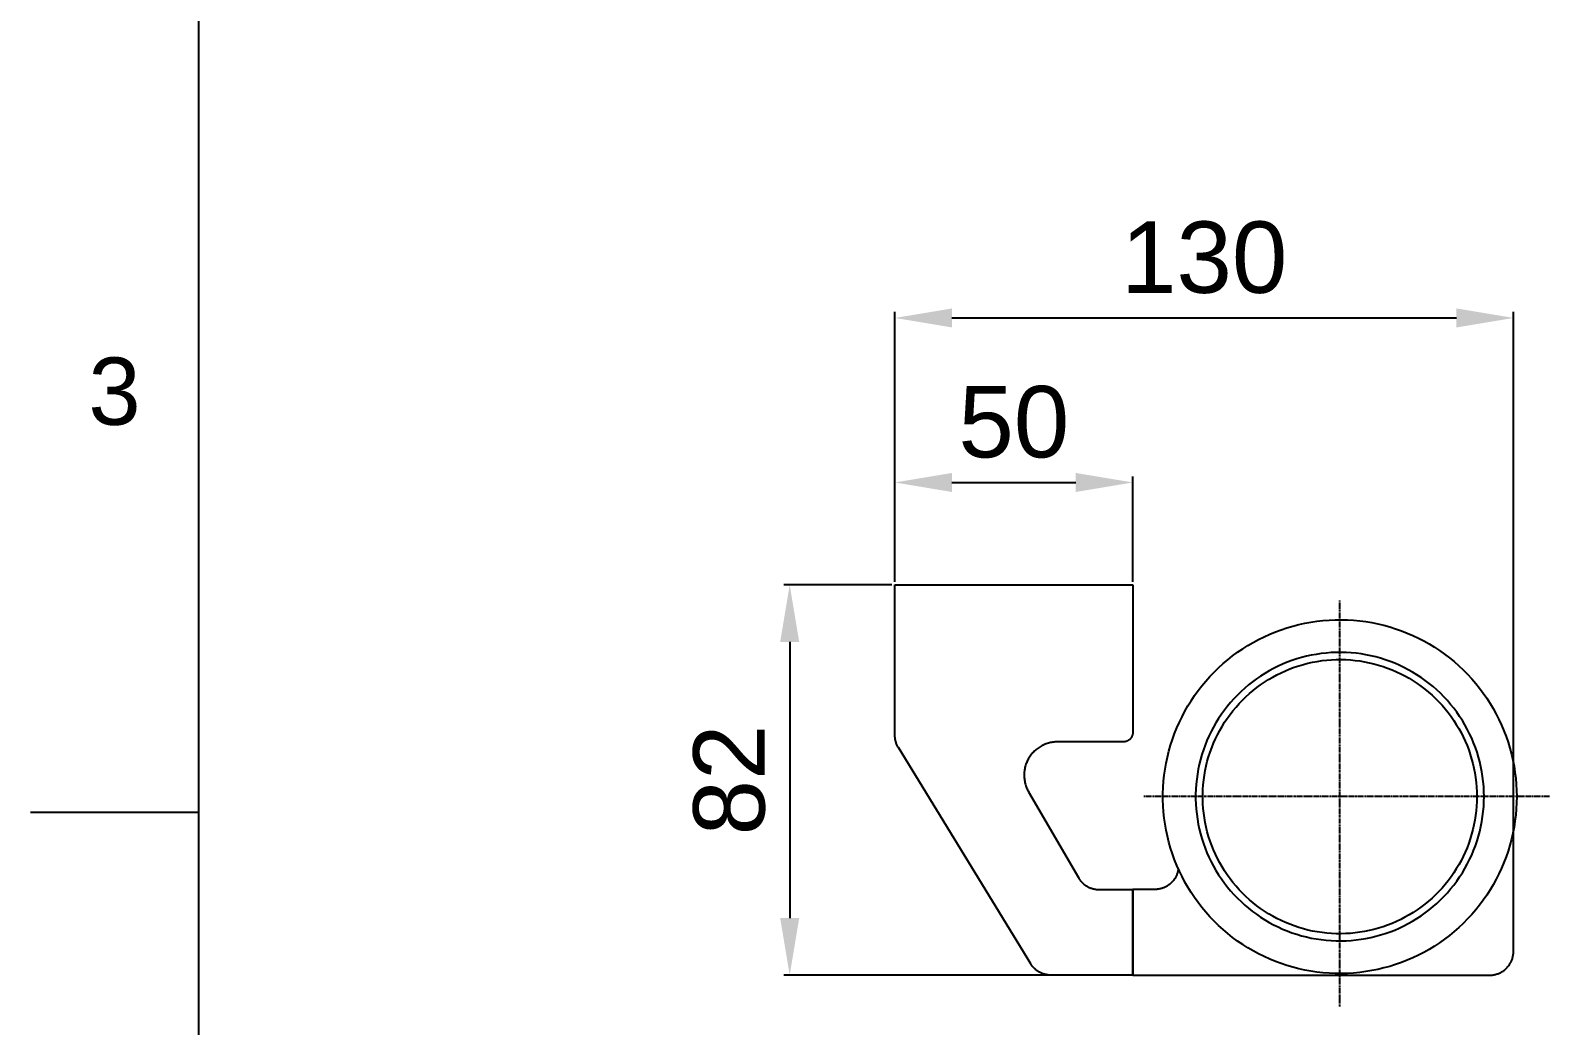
# Model space of a CAD drawing. Header units: millimetres. Extents: x 2164 to 3264, y 1200 to 2685.
# Drawn here: x 2214.1 to 2533.4, y 2074.3 to 2283.3 of the extents above; entities that cross this region are included whole.
import ezdxf

# ---------------------------------------------------------------- set-up
doc = ezdxf.new("R2010")
doc.units = ezdxf.units.MM
doc.linetypes.add('CENTER', pattern=[0.6, 0.375, -0.075, 0.075, -0.075])
for name, color, linetype in [('CEN2', 1, 'Continuous'), ('DIM2', 3, 'Continuous'), ('form22', 7, 'Continuous'), ('main', 7, 'Continuous')]:
    doc.layers.add(name, color=color, linetype=linetype)
doc.styles.add('Arial Regular', font='arial.ttf')
doc.styles.get("Standard").update_dxf_attribs({"font": 'arial.ttf'})
doc.dimstyles.new('ISO-25', dxfattribs={"dimtxt": 2.5, "dimasz": 2.5, "dimexe": 1.25, "dimexo": 0.625, "dimtad": 1, "dimtxsty": 'Standard', "dimcen": 2.5, "dimadec": 0, "dimazin": 0, "dimtfac": 1, "dimtmove": 0, "dimatfit": 3, "dimfxl": 1, "dimarcsym": 0})

# ---------------------------------------------------------------- blocks, each defined once
blk = doc.blocks.new('*D45')
at = {"layer": 'Defpoints', "color": 0, "transparency": 16777216}
for p in [(2445.79, 2188.37), (2395.79, 2166.87), (2445.79, 2166.87)]:
    blk.add_point(p, dxfattribs=at)
at = {"layer": 'DIM2', "color": 0, "lineweight": -2, "transparency": 16777216}
for p, q in [((2395.79, 2167.5), (2395.79, 2189.62)), ((2407.79, 2188.37), (2433.79, 2188.37)), ((2445.79, 2167.5), (2445.79, 2189.62))]:
    blk.add_line(p, q, dxfattribs=at)
at = {"layer": 'DIM2', "color": 0, "transparency": 16777216}
for points in [[(2407.79, 2190.37), (2407.79, 2186.37), (2395.79, 2188.37)], [(2433.79, 2190.37), (2433.79, 2186.37), (2445.79, 2188.37)]]:
    blk.add_solid(points, dxfattribs=at)
at = {"layer": 'DIM2', "color": 0, "transparency": 16777216, "insert": (2420.79, 2201.03), "char_height": 15, "attachment_point": 5}
blk.add_mtext('50', dxfattribs=at)
blk = doc.blocks.new('*D46')
at = {"layer": 'Defpoints', "color": 0, "transparency": 16777216}
for p in [(2525.79, 2222.93), (2395.79, 2166.87), (2525.79, 2089.87)]:
    blk.add_point(p, dxfattribs=at)
at = {"layer": 'DIM2', "color": 0, "lineweight": -2, "transparency": 16777216}
for p, q in [((2395.79, 2167.5), (2395.79, 2224.18)), ((2407.79, 2222.93), (2513.79, 2222.93)), ((2525.79, 2090.5), (2525.79, 2224.18))]:
    blk.add_line(p, q, dxfattribs=at)
at = {"layer": 'DIM2', "color": 0, "transparency": 16777216}
for points in [[(2407.79, 2224.93), (2407.79, 2220.93), (2395.79, 2222.93)], [(2513.79, 2224.93), (2513.79, 2220.93), (2525.79, 2222.93)]]:
    blk.add_solid(points, dxfattribs=at)
at = {"layer": 'DIM2', "color": 0, "transparency": 16777216, "insert": (2460.79, 2235.59), "char_height": 15, "attachment_point": 5}
blk.add_mtext('130', dxfattribs=at)
blk = doc.blocks.new('*D47')
at = {"layer": 'Defpoints', "color": 0, "transparency": 16777216}
for p in [(2395.79, 2166.87), (2373.69, 2084.87), (2445.79, 2084.87)]:
    blk.add_point(p, dxfattribs=at)
at = {"layer": 'DIM2', "color": 0, "lineweight": -2, "transparency": 16777216}
for p, q in [((2395.17, 2166.87), (2372.44, 2166.87)), ((2373.69, 2154.87), (2373.69, 2096.87)), ((2445.17, 2084.87), (2372.44, 2084.87))]:
    blk.add_line(p, q, dxfattribs=at)
at = {"layer": 'DIM2', "color": 0, "transparency": 16777216}
for points in [[(2371.69, 2154.87), (2375.69, 2154.87), (2373.69, 2166.87)], [(2371.69, 2096.87), (2375.69, 2096.87), (2373.69, 2084.87)]]:
    blk.add_solid(points, dxfattribs=at)
at = {"layer": 'DIM2', "color": 0, "transparency": 16777216, "insert": (2361.03, 2125.87), "char_height": 15, "attachment_point": 5, "rotation": 90}
blk.add_mtext('82', dxfattribs=at)

msp = doc.modelspace()

# ---------------------------------------------------------------- linework, layer by layer
at = {"layer": 'CEN2', "linetype": 'CENTER'}
for p, q in [((2489.29, 2078.29), (2489.29, 2163.56)), ((2533.38, 2122.37), (2448.1, 2122.37))]:
    msp.add_line(p, q, dxfattribs=at)
at = {"layer": 'form22'}
for p, q in [((2249.48, 2649.37), (2249.48, 1235.22)), ((2249.48, 2119.06), (2214.13, 2119.06))]:
    msp.add_line(p, q, dxfattribs=at)
at = {"layer": 'main'}
for p, q in [((2395.79, 2135.28), (2395.79, 2166.87)), ((2395.79, 2166.87), (2445.79, 2166.87)), ((2445.79, 2166.87), (2445.79, 2135.87)), ((2478.17, 2157.84), (2479.41, 2158.21)), ((2479.41, 2158.21), (2480.66, 2158.53)), ((2480.66, 2158.53), (2481.92, 2158.8)), ((2481.92, 2158.8), (2483.19, 2159.04)), ((2483.19, 2159.04), (2484.47, 2159.23)), ((2484.47, 2159.23), (2485.75, 2159.37)), ((2485.75, 2159.37), (2487.03, 2159.47)), ((2487.03, 2159.47), (2488.32, 2159.53)), ((2488.32, 2159.53), (2489.61, 2159.54)), ((2489.61, 2159.54), (2490.9, 2159.51)), ((2490.9, 2159.51), (2492.19, 2159.43)), ((2492.19, 2159.43), (2493.48, 2159.31)), ((2493.48, 2159.31), (2494.75, 2159.14)), ((2494.75, 2159.14), (2496.03, 2158.93)), ((2496.03, 2158.93), (2497.29, 2158.67)), ((2497.29, 2158.67), (2498.55, 2158.37)), ((2498.55, 2158.37), (2499.79, 2158.03)), ((2471.08, 2154.78), (2472.22, 2155.39)), ((2472.22, 2155.39), (2473.37, 2155.96)), ((2473.37, 2155.96), (2474.55, 2156.49)), ((2474.55, 2156.49), (2475.74, 2156.98)), ((2475.74, 2156.98), (2476.95, 2157.43)), ((2476.95, 2157.43), (2478.17, 2157.84)), ((2499.79, 2158.03), (2501.02, 2157.64)), ((2501.02, 2157.64), (2502.24, 2157.21)), ((2502.24, 2157.21), (2503.44, 2156.74)), ((2503.44, 2156.74), (2504.62, 2156.23)), ((2504.62, 2156.23), (2505.79, 2155.68)), ((2505.79, 2155.68), (2506.94, 2155.09)), ((2506.94, 2155.09), (2508.06, 2154.45)), ((2465.76, 2151.14), (2466.77, 2151.94)), ((2466.77, 2151.94), (2467.81, 2152.71)), ((2467.81, 2152.71), (2468.88, 2153.43)), ((2468.88, 2153.43), (2469.97, 2154.12)), ((2469.97, 2154.12), (2471.08, 2154.78)), ((2482.26, 2151.85), (2481.24, 2151.58)), ((2483.28, 2152.07), (2482.26, 2151.85)), ((2484.32, 2152.26), (2483.28, 2152.07)), ((2485.36, 2152.42), (2484.32, 2152.26)), ((2486.4, 2152.54), (2485.36, 2152.42)), ((2487.45, 2152.62), (2486.4, 2152.54)), ((2488.5, 2152.66), (2487.45, 2152.62)), ((2489.55, 2152.67), (2488.5, 2152.66)), ((2490.61, 2152.65), (2489.55, 2152.67)), ((2491.66, 2152.58), (2490.61, 2152.65)), ((2492.7, 2152.48), (2491.66, 2152.58)), ((2493.75, 2152.35), (2492.7, 2152.48)), ((2494.78, 2152.17), (2493.75, 2152.35)), ((2495.81, 2151.96), (2494.78, 2152.17)), ((2496.84, 2151.72), (2495.81, 2151.96)), ((2497.85, 2151.44), (2496.84, 2151.72)), ((2508.06, 2154.45), (2509.16, 2153.78)), ((2509.16, 2153.78), (2510.24, 2153.08)), ((2510.24, 2153.08), (2511.29, 2152.33)), ((2511.29, 2152.33), (2512.32, 2151.55)), ((2462, 2147.61), (2462.89, 2148.54)), ((2462.89, 2148.54), (2463.82, 2149.44)), ((2463.82, 2149.44), (2464.77, 2150.31)), ((2464.77, 2150.31), (2465.76, 2151.14)), ((2474.45, 2148.79), (2473.54, 2148.26)), ((2475.37, 2149.29), (2474.45, 2148.79)), ((2476.31, 2149.76), (2475.37, 2149.29)), ((2477.27, 2150.19), (2476.31, 2149.76)), ((2476.95, 2148.41), (2477.86, 2148.82)), ((2478.24, 2150.59), (2477.27, 2150.19)), ((2477.86, 2148.82), (2478.79, 2149.2)), ((2479.23, 2150.96), (2478.24, 2150.59)), ((2478.79, 2149.2), (2479.73, 2149.55)), ((2480.23, 2151.29), (2479.23, 2150.96)), ((2479.73, 2149.55), (2480.68, 2149.86)), ((2481.24, 2151.58), (2480.23, 2151.29)), ((2480.68, 2149.86), (2481.63, 2150.14)), ((2481.63, 2150.14), (2482.6, 2150.39)), ((2482.6, 2150.39), (2483.58, 2150.61)), ((2483.58, 2150.61), (2484.56, 2150.79)), ((2484.56, 2150.79), (2485.55, 2150.94)), ((2485.55, 2150.94), (2486.55, 2151.05)), ((2486.55, 2151.05), (2487.54, 2151.13)), ((2487.54, 2151.13), (2488.54, 2151.17)), ((2488.54, 2151.17), (2489.54, 2151.18)), ((2489.54, 2151.18), (2490.54, 2151.15)), ((2490.54, 2151.15), (2491.54, 2151.09)), ((2491.54, 2151.09), (2492.53, 2151)), ((2492.53, 2151), (2493.53, 2150.87)), ((2493.53, 2150.87), (2494.51, 2150.7)), ((2494.51, 2150.7), (2495.49, 2150.51)), ((2495.49, 2150.51), (2496.46, 2150.27)), ((2496.46, 2150.27), (2497.43, 2150.01)), ((2497.43, 2150.01), (2498.38, 2149.71)), ((2498.85, 2151.13), (2497.85, 2151.44)), ((2498.38, 2149.71), (2499.33, 2149.38)), ((2499.85, 2150.78), (2498.85, 2151.13)), ((2499.33, 2149.38), (2500.26, 2149.01)), ((2500.83, 2150.39), (2499.85, 2150.78)), ((2500.26, 2149.01), (2501.18, 2148.62)), ((2501.79, 2149.98), (2500.83, 2150.39)), ((2501.18, 2148.62), (2502.08, 2148.19)), ((2502.74, 2149.53), (2501.79, 2149.98)), ((2503.68, 2149.04), (2502.74, 2149.53)), ((2504.59, 2148.53), (2503.68, 2149.04)), ((2505.49, 2147.98), (2504.59, 2148.53)), ((2512.32, 2151.55), (2513.32, 2150.73)), ((2513.32, 2150.73), (2514.29, 2149.88)), ((2514.29, 2149.88), (2515.23, 2149)), ((2515.23, 2149), (2516.14, 2148.08)), ((2459.53, 2144.64), (2460.32, 2145.66)), ((2460.32, 2145.66), (2461.14, 2146.65)), ((2461.14, 2146.65), (2462, 2147.61)), ((2470.11, 2145.83), (2469.3, 2145.15)), ((2470.93, 2146.48), (2470.11, 2145.83)), ((2471.78, 2147.1), (2470.93, 2146.48)), ((2472.65, 2147.7), (2471.78, 2147.1)), ((2471.84, 2145.29), (2472.64, 2145.88)), ((2472.64, 2145.88), (2473.47, 2146.45)), ((2473.54, 2148.26), (2472.65, 2147.7)), ((2473.47, 2146.45), (2474.31, 2146.98)), ((2474.31, 2146.98), (2475.18, 2147.49)), ((2475.18, 2147.49), (2476.06, 2147.96)), ((2476.06, 2147.96), (2476.95, 2148.41)), ((2502.08, 2148.19), (2502.97, 2147.73)), ((2502.97, 2147.73), (2503.84, 2147.24)), ((2503.84, 2147.24), (2504.69, 2146.72)), ((2504.69, 2146.72), (2505.53, 2146.17)), ((2506.37, 2147.4), (2505.49, 2147.98)), ((2505.53, 2146.17), (2506.34, 2145.59)), ((2506.34, 2145.59), (2507.14, 2144.98)), ((2507.23, 2146.79), (2506.37, 2147.4)), ((2508.07, 2146.16), (2507.23, 2146.79)), ((2508.88, 2145.49), (2508.07, 2146.16)), ((2509.67, 2144.8), (2508.88, 2145.49)), ((2516.14, 2148.08), (2517.01, 2147.13)), ((2517.01, 2147.13), (2517.86, 2146.16)), ((2517.86, 2146.16), (2518.66, 2145.15)), ((2457.37, 2141.42), (2458.05, 2142.52)), ((2458.05, 2142.52), (2458.77, 2143.59)), ((2458.77, 2143.59), (2459.53, 2144.64)), ((2466.34, 2142.16), (2465.67, 2141.35)), ((2467.04, 2142.95), (2466.34, 2142.16)), ((2467.77, 2143.71), (2467.04, 2142.95)), ((2468.53, 2144.44), (2467.77, 2143.71)), ((2468.14, 2141.93), (2468.83, 2142.65)), ((2469.3, 2145.15), (2468.53, 2144.44)), ((2468.83, 2142.65), (2469.55, 2143.35)), ((2469.55, 2143.35), (2470.29, 2144.03)), ((2470.29, 2144.03), (2471.05, 2144.67)), ((2471.05, 2144.67), (2471.84, 2145.29)), ((2507.14, 2144.98), (2507.91, 2144.35)), ((2507.91, 2144.35), (2508.67, 2143.69)), ((2508.67, 2143.69), (2509.39, 2143.01)), ((2509.39, 2143.01), (2510.1, 2142.3)), ((2510.44, 2144.08), (2509.67, 2144.8)), ((2510.1, 2142.3), (2510.78, 2141.56)), ((2511.18, 2143.33), (2510.44, 2144.08)), ((2511.89, 2142.56), (2511.18, 2143.33)), ((2512.58, 2141.76), (2511.89, 2142.56)), ((2518.66, 2145.15), (2519.44, 2144.12)), ((2519.44, 2144.12), (2520.17, 2143.06)), ((2520.17, 2143.06), (2520.87, 2141.97)), ((2455.57, 2138), (2456.13, 2139.16)), ((2456.13, 2139.16), (2456.73, 2140.3)), ((2456.73, 2140.3), (2457.37, 2141.42)), ((2464.41, 2139.67), (2463.83, 2138.8)), ((2465.03, 2140.52), (2464.41, 2139.67)), ((2465.67, 2141.35), (2465.03, 2140.52)), ((2465.64, 2138.82), (2466.22, 2139.63)), ((2466.22, 2139.63), (2466.84, 2140.42)), ((2466.84, 2140.42), (2467.48, 2141.19)), ((2467.48, 2141.19), (2468.14, 2141.93)), ((2510.78, 2141.56), (2511.43, 2140.81)), ((2511.43, 2140.81), (2512.06, 2140.03)), ((2512.06, 2140.03), (2512.66, 2139.23)), ((2513.24, 2140.94), (2512.58, 2141.76)), ((2512.66, 2139.23), (2513.23, 2138.4)), ((2513.87, 2140.1), (2513.24, 2140.94)), ((2514.47, 2139.24), (2513.87, 2140.1)), ((2515.04, 2138.35), (2514.47, 2139.24)), ((2520.87, 2141.97), (2521.53, 2140.86)), ((2521.53, 2140.86), (2522.16, 2139.73)), ((2522.16, 2139.73), (2522.74, 2138.58)), ((2445.79, 2135.87), (2445.79, 2135.8)), ((2445.79, 2135.8), (2445.79, 2135.73)), ((2454.56, 2135.62), (2455.04, 2136.82)), ((2455.04, 2136.82), (2455.57, 2138)), ((2462.26, 2136.06), (2461.8, 2135.11)), ((2462.75, 2136.99), (2462.26, 2136.06)), ((2463.27, 2137.9), (2462.75, 2136.99)), ((2463.83, 2138.8), (2463.27, 2137.9)), ((2463.59, 2135.39), (2464.06, 2136.27)), ((2464.06, 2136.27), (2464.55, 2137.14)), ((2464.55, 2137.14), (2465.08, 2137.99)), ((2465.08, 2137.99), (2465.64, 2138.82)), ((2513.23, 2138.4), (2513.77, 2137.56)), ((2513.77, 2137.56), (2514.28, 2136.71)), ((2514.28, 2136.71), (2514.76, 2135.83)), ((2514.76, 2135.83), (2515.21, 2134.94)), ((2515.58, 2137.45), (2515.04, 2138.35)), ((2516.08, 2136.53), (2515.58, 2137.45)), ((2516.56, 2135.59), (2516.08, 2136.53)), ((2522.74, 2138.58), (2523.28, 2137.41)), ((2523.28, 2137.41), (2523.78, 2136.22)), ((2523.78, 2136.22), (2524.24, 2135.02)), ((2395.79, 2135.11), (2395.79, 2135.28)), ((2395.8, 2134.94), (2395.79, 2135.11)), ((2395.82, 2134.77), (2395.8, 2134.94)), ((2395.84, 2134.6), (2395.82, 2134.77)), ((2395.86, 2134.43), (2395.84, 2134.6)), ((2395.9, 2134.26), (2395.86, 2134.43)), ((2395.93, 2134.09), (2395.9, 2134.26)), ((2395.98, 2133.93), (2395.93, 2134.09)), ((2396.03, 2133.76), (2395.98, 2133.93)), ((2396.08, 2133.6), (2396.03, 2133.76)), ((2396.14, 2133.44), (2396.08, 2133.6)), ((2396.21, 2133.28), (2396.14, 2133.44)), ((2396.28, 2133.12), (2396.21, 2133.28)), ((2396.36, 2132.97), (2396.28, 2133.12)), ((2396.44, 2132.82), (2396.36, 2132.97)), ((2396.53, 2132.67), (2396.44, 2132.82)), ((2424.33, 2087.26), (2396.53, 2132.67)), ((2425.89, 2132.58), (2425.7, 2132.43)), ((2426.09, 2132.71), (2425.89, 2132.58)), ((2426.29, 2132.84), (2426.09, 2132.71)), ((2426.5, 2132.96), (2426.29, 2132.84)), ((2426.71, 2133.08), (2426.5, 2132.96)), ((2426.93, 2133.19), (2426.71, 2133.08)), ((2427.14, 2133.29), (2426.93, 2133.19)), ((2427.37, 2133.38), (2427.14, 2133.29)), ((2427.59, 2133.46), (2427.37, 2133.38)), ((2427.82, 2133.54), (2427.59, 2133.46)), ((2428.05, 2133.61), (2427.82, 2133.54)), ((2428.28, 2133.67), (2428.05, 2133.61)), ((2428.52, 2133.73), (2428.28, 2133.67)), ((2428.75, 2133.77), (2428.52, 2133.73)), ((2428.99, 2133.81), (2428.75, 2133.77)), ((2429.23, 2133.84), (2428.99, 2133.81)), ((2429.47, 2133.86), (2429.23, 2133.84)), ((2429.71, 2133.87), (2429.47, 2133.86)), ((2429.95, 2133.87), (2429.71, 2133.87)), ((2443.79, 2133.87), (2429.95, 2133.87)), ((2443.86, 2133.88), (2443.79, 2133.87)), ((2443.93, 2133.88), (2443.86, 2133.88)), ((2444, 2133.88), (2443.93, 2133.88)), ((2444.07, 2133.89), (2444, 2133.88)), ((2444.14, 2133.9), (2444.07, 2133.89)), ((2444.21, 2133.92), (2444.14, 2133.9)), ((2444.27, 2133.93), (2444.21, 2133.92)), ((2444.34, 2133.95), (2444.27, 2133.93)), ((2444.41, 2133.97), (2444.34, 2133.95)), ((2444.48, 2133.99), (2444.41, 2133.97)), ((2444.54, 2134.02), (2444.48, 2133.99)), ((2444.6, 2134.05), (2444.54, 2134.02)), ((2444.67, 2134.08), (2444.6, 2134.05)), ((2444.73, 2134.11), (2444.67, 2134.08)), ((2444.79, 2134.14), (2444.73, 2134.11)), ((2444.85, 2134.18), (2444.79, 2134.14)), ((2444.91, 2134.22), (2444.85, 2134.18)), ((2444.97, 2134.26), (2444.91, 2134.22)), ((2445.02, 2134.3), (2444.97, 2134.26)), ((2445.08, 2134.34), (2445.02, 2134.3)), ((2445.13, 2134.39), (2445.08, 2134.34)), ((2445.18, 2134.44), (2445.13, 2134.39)), ((2445.23, 2134.48), (2445.18, 2134.44)), ((2445.28, 2134.54), (2445.23, 2134.48)), ((2445.32, 2134.59), (2445.28, 2134.54)), ((2445.37, 2134.64), (2445.32, 2134.59)), ((2445.41, 2134.7), (2445.37, 2134.64)), ((2445.45, 2134.76), (2445.41, 2134.7)), ((2445.49, 2134.81), (2445.45, 2134.76)), ((2445.52, 2134.87), (2445.49, 2134.81)), ((2445.56, 2134.93), (2445.52, 2134.87)), ((2445.59, 2135), (2445.56, 2134.93)), ((2445.62, 2135.06), (2445.59, 2135)), ((2445.65, 2135.12), (2445.62, 2135.06)), ((2445.67, 2135.19), (2445.65, 2135.12)), ((2445.69, 2135.26), (2445.67, 2135.19)), ((2445.71, 2135.32), (2445.69, 2135.26)), ((2445.73, 2135.39), (2445.71, 2135.32)), ((2445.75, 2135.46), (2445.73, 2135.39)), ((2445.76, 2135.53), (2445.75, 2135.46)), ((2445.77, 2135.6), (2445.76, 2135.53)), ((2445.78, 2135.66), (2445.77, 2135.6)), ((2445.79, 2135.73), (2445.78, 2135.66)), ((2453.37, 2131.94), (2453.73, 2133.18)), ((2453.73, 2133.18), (2454.13, 2134.41)), ((2454.13, 2134.41), (2454.56, 2135.62)), ((2460.98, 2133.18), (2460.62, 2132.19)), ((2461.37, 2134.15), (2460.98, 2133.18)), ((2461.8, 2135.11), (2461.37, 2134.15)), ((2462.04, 2131.7), (2462.38, 2132.64)), ((2462.38, 2132.64), (2462.75, 2133.57)), ((2462.75, 2133.57), (2463.15, 2134.49)), ((2463.15, 2134.49), (2463.59, 2135.39)), ((2515.21, 2134.94), (2515.63, 2134.03)), ((2515.63, 2134.03), (2516.02, 2133.11)), ((2516.02, 2133.11), (2516.38, 2132.17)), ((2517, 2134.63), (2516.56, 2135.59)), ((2517.41, 2133.67), (2517, 2134.63)), ((2517.78, 2132.68), (2517.41, 2133.67)), ((2518.13, 2131.69), (2517.78, 2132.68)), ((2524.24, 2135.02), (2524.66, 2133.8)), ((2524.66, 2133.8), (2525.04, 2132.56)), ((2525.04, 2132.56), (2525.37, 2131.32)), ((2423.42, 2129.39), (2423.34, 2129.16)), ((2423.51, 2129.61), (2423.42, 2129.39)), ((2423.61, 2129.83), (2423.51, 2129.61)), ((2423.71, 2130.05), (2423.61, 2129.83)), ((2423.82, 2130.26), (2423.71, 2130.05)), ((2423.94, 2130.47), (2423.82, 2130.26)), ((2424.07, 2130.67), (2423.94, 2130.47)), ((2424.21, 2130.87), (2424.07, 2130.67)), ((2424.35, 2131.07), (2424.21, 2130.87)), ((2424.49, 2131.26), (2424.35, 2131.07)), ((2424.65, 2131.44), (2424.49, 2131.26)), ((2424.81, 2131.62), (2424.65, 2131.44)), ((2424.97, 2131.8), (2424.81, 2131.62)), ((2425.15, 2131.97), (2424.97, 2131.8)), ((2425.32, 2132.13), (2425.15, 2131.97)), ((2425.51, 2132.28), (2425.32, 2132.13)), ((2425.7, 2132.43), (2425.51, 2132.28)), ((2452.57, 2128.16), (2452.8, 2129.43)), ((2452.8, 2129.43), (2453.06, 2130.69)), ((2453.06, 2130.69), (2453.37, 2131.94)), ((2460.01, 2130.17), (2459.76, 2129.15)), ((2460.3, 2131.19), (2460.01, 2130.17)), ((2460.62, 2132.19), (2460.3, 2131.19)), ((2461.21, 2128.82), (2461.45, 2129.79)), ((2461.45, 2129.79), (2461.73, 2130.75)), ((2461.73, 2130.75), (2462.04, 2131.7)), ((2516.38, 2132.17), (2516.7, 2131.23)), ((2516.7, 2131.23), (2516.99, 2130.27)), ((2516.99, 2130.27), (2517.25, 2129.31)), ((2518.43, 2130.68), (2518.13, 2131.69)), ((2518.7, 2129.66), (2518.43, 2130.68)), ((2518.94, 2128.64), (2518.7, 2129.66)), ((2525.37, 2131.32), (2525.66, 2130.06)), ((2525.66, 2130.06), (2525.9, 2128.79)), ((2422.96, 2127.28), (2422.95, 2127.04)), ((2422.95, 2127.04), (2422.95, 2126.8)), ((2422.95, 2126.8), (2422.96, 2126.56)), ((2422.98, 2127.52), (2422.96, 2127.28)), ((2422.96, 2126.56), (2422.97, 2126.32)), ((2422.97, 2126.32), (2423, 2126.08)), ((2423.01, 2127.76), (2422.98, 2127.52)), ((2423.04, 2128), (2423.01, 2127.76)), ((2423.08, 2128.24), (2423.04, 2128)), ((2423.13, 2128.47), (2423.08, 2128.24)), ((2423.19, 2128.7), (2423.13, 2128.47)), ((2423.26, 2128.94), (2423.19, 2128.7)), ((2423.34, 2129.16), (2423.26, 2128.94)), ((2452.26, 2125.6), (2452.4, 2126.88)), ((2452.4, 2126.88), (2452.57, 2128.16)), ((2459.36, 2127.09), (2459.21, 2126.05)), ((2459.54, 2128.12), (2459.36, 2127.09)), ((2459.76, 2129.15), (2459.54, 2128.12)), ((2460.7, 2125.87), (2460.83, 2126.86)), ((2460.83, 2126.86), (2461.01, 2127.84)), ((2461.01, 2127.84), (2461.21, 2128.82)), ((2517.25, 2129.31), (2517.48, 2128.33)), ((2517.48, 2128.33), (2517.67, 2127.35)), ((2517.67, 2127.35), (2517.82, 2126.36)), ((2517.82, 2126.36), (2517.94, 2125.37)), ((2519.14, 2127.61), (2518.94, 2128.64)), ((2519.3, 2126.57), (2519.14, 2127.61)), ((2519.43, 2125.52), (2519.3, 2126.57)), ((2525.9, 2128.79), (2526.1, 2127.52)), ((2526.1, 2127.52), (2526.26, 2126.24)), ((2526.26, 2126.24), (2526.37, 2124.95)), ((2423, 2126.08), (2423.03, 2125.84)), ((2423.03, 2125.84), (2423.07, 2125.6)), ((2423.07, 2125.6), (2423.11, 2125.37)), ((2423.11, 2125.37), (2423.17, 2125.13)), ((2423.17, 2125.13), (2423.23, 2124.9)), ((2423.23, 2124.9), (2423.31, 2124.67)), ((2423.31, 2124.67), (2423.38, 2124.45)), ((2423.38, 2124.45), (2423.47, 2124.22)), ((2423.47, 2124.22), (2423.57, 2124)), ((2423.57, 2124), (2423.67, 2123.78)), ((2423.67, 2123.78), (2423.78, 2123.57)), ((2423.78, 2123.57), (2423.9, 2123.36)), ((2423.9, 2123.36), (2434.35, 2105.36)), ((2452.13, 2123.02), (2452.17, 2124.31)), ((2452.13, 2121.73), (2452.13, 2123.02)), ((2452.17, 2124.31), (2452.26, 2125.6)), ((2459.03, 2123.95), (2458.99, 2122.9)), ((2459.1, 2125), (2459.03, 2123.95)), ((2459.21, 2126.05), (2459.1, 2125)), ((2460.49, 2122.87), (2460.52, 2123.87)), ((2460.52, 2123.87), (2460.59, 2124.87)), ((2460.59, 2124.87), (2460.7, 2125.87)), ((2517.94, 2125.37), (2518.03, 2124.37)), ((2518.03, 2124.37), (2518.08, 2123.37)), ((2518.08, 2123.37), (2518.1, 2122.37)), ((2519.52, 2124.48), (2519.43, 2125.52)), ((2519.57, 2123.43), (2519.52, 2124.48)), ((2519.59, 2122.37), (2519.57, 2123.43)), ((2526.37, 2124.95), (2526.44, 2123.66)), ((2526.44, 2123.66), (2526.46, 2122.37)), ((2452.17, 2120.44), (2452.13, 2121.73)), ((2452.26, 2119.15), (2452.17, 2120.44)), ((2458.99, 2122.9), (2458.99, 2121.85)), ((2458.99, 2121.85), (2459.03, 2120.8)), ((2459.03, 2120.8), (2459.1, 2119.75)), ((2460.49, 2121.87), (2460.49, 2122.87)), ((2460.52, 2120.87), (2460.49, 2121.87)), ((2460.59, 2119.88), (2460.52, 2120.87)), ((2460.7, 2118.88), (2460.59, 2119.88)), ((2518.03, 2120.38), (2517.94, 2119.38)), ((2518.08, 2121.37), (2518.03, 2120.38)), ((2518.1, 2122.37), (2518.08, 2121.37)), ((2519.43, 2119.22), (2519.52, 2120.27)), ((2519.52, 2120.27), (2519.57, 2121.32)), ((2519.57, 2121.32), (2519.59, 2122.37)), ((2526.37, 2119.8), (2526.26, 2118.51)), ((2526.44, 2121.08), (2526.37, 2119.8)), ((2526.46, 2122.37), (2526.44, 2121.08)), ((2452.4, 2117.87), (2452.26, 2119.15)), ((2452.57, 2116.59), (2452.4, 2117.87)), ((2459.1, 2119.75), (2459.21, 2118.7)), ((2459.21, 2118.7), (2459.36, 2117.66)), ((2459.36, 2117.66), (2459.54, 2116.62)), ((2459.54, 2116.62), (2459.76, 2115.59)), ((2460.83, 2117.89), (2460.7, 2118.88)), ((2461.01, 2116.91), (2460.83, 2117.89)), ((2461.21, 2115.93), (2461.01, 2116.91)), ((2517.67, 2117.4), (2517.48, 2116.42)), ((2517.82, 2118.39), (2517.67, 2117.4)), ((2517.94, 2119.38), (2517.82, 2118.39)), ((2518.94, 2116.11), (2519.14, 2117.14)), ((2519.14, 2117.14), (2519.3, 2118.18)), ((2519.3, 2118.18), (2519.43, 2119.22)), ((2526.1, 2117.23), (2525.9, 2115.95)), ((2526.26, 2118.51), (2526.1, 2117.23)), ((2452.8, 2115.32), (2452.57, 2116.59)), ((2453.06, 2114.06), (2452.8, 2115.32)), ((2453.37, 2112.81), (2453.06, 2114.06)), ((2459.76, 2115.59), (2460.01, 2114.57)), ((2460.01, 2114.57), (2460.3, 2113.56)), ((2460.3, 2113.56), (2460.62, 2112.56)), ((2461.45, 2114.96), (2461.21, 2115.93)), ((2461.73, 2114), (2461.45, 2114.96)), ((2462.04, 2113.04), (2461.73, 2114)), ((2516.7, 2113.52), (2516.38, 2112.57)), ((2516.99, 2114.48), (2516.7, 2113.52)), ((2517.25, 2115.44), (2516.99, 2114.48)), ((2517.48, 2116.42), (2517.25, 2115.44)), ((2518.13, 2113.06), (2518.43, 2114.07)), ((2518.43, 2114.07), (2518.7, 2115.08)), ((2518.7, 2115.08), (2518.94, 2116.11)), ((2525.37, 2113.43), (2525.04, 2112.18)), ((2525.66, 2114.69), (2525.37, 2113.43)), ((2525.9, 2115.95), (2525.66, 2114.69)), ((2525.79, 2089.87), (2525.79, 2115.35)), ((2453.73, 2111.56), (2453.37, 2112.81)), ((2454.13, 2110.34), (2453.73, 2111.56)), ((2454.56, 2109.12), (2454.13, 2110.34)), ((2460.62, 2112.56), (2460.98, 2111.57)), ((2460.98, 2111.57), (2461.37, 2110.6)), ((2461.37, 2110.6), (2461.8, 2109.63)), ((2462.38, 2112.1), (2462.04, 2113.04)), ((2462.75, 2111.18), (2462.38, 2112.1)), ((2463.15, 2110.26), (2462.75, 2111.18)), ((2463.59, 2109.36), (2463.15, 2110.26)), ((2515.63, 2110.72), (2515.21, 2109.81)), ((2516.02, 2111.64), (2515.63, 2110.72)), ((2516.38, 2112.57), (2516.02, 2111.64)), ((2517, 2110.11), (2517.41, 2111.08)), ((2517.41, 2111.08), (2517.78, 2112.07)), ((2517.78, 2112.07), (2518.13, 2113.06)), ((2524.66, 2110.95), (2524.24, 2109.73)), ((2525.04, 2112.18), (2524.66, 2110.95)), ((2455.04, 2107.93), (2454.56, 2109.12)), ((2455.57, 2106.75), (2455.04, 2107.93)), ((2455.34, 2107.05), (2455.31, 2106.91)), ((2455.36, 2107.2), (2455.34, 2107.05)), ((2461.8, 2109.63), (2462.26, 2108.69)), ((2462.26, 2108.69), (2462.75, 2107.76)), ((2462.75, 2107.76), (2463.27, 2106.85)), ((2464.06, 2108.48), (2463.59, 2109.36)), ((2464.55, 2107.61), (2464.06, 2108.48)), ((2465.08, 2106.76), (2464.55, 2107.61)), ((2513.77, 2107.18), (2513.23, 2106.34)), ((2514.28, 2108.04), (2513.77, 2107.18)), ((2514.76, 2108.92), (2514.28, 2108.04)), ((2515.21, 2109.81), (2514.76, 2108.92)), ((2515.04, 2106.4), (2515.58, 2107.3)), ((2515.58, 2107.3), (2516.08, 2108.22)), ((2516.08, 2108.22), (2516.56, 2109.16)), ((2516.56, 2109.16), (2517, 2110.11)), ((2523.28, 2107.33), (2522.74, 2106.16)), ((2523.78, 2108.52), (2523.28, 2107.33)), ((2524.24, 2109.73), (2523.78, 2108.52)), ((2434.35, 2105.36), (2434.44, 2105.21)), ((2434.44, 2105.21), (2434.53, 2105.07)), ((2434.53, 2105.07), (2434.63, 2104.93)), ((2434.63, 2104.93), (2434.74, 2104.79)), ((2434.74, 2104.79), (2434.85, 2104.65)), ((2434.85, 2104.65), (2434.96, 2104.52)), ((2434.96, 2104.52), (2435.08, 2104.39)), ((2435.08, 2104.39), (2435.2, 2104.27)), ((2435.2, 2104.27), (2435.33, 2104.15)), ((2435.33, 2104.15), (2435.46, 2104.04)), ((2435.46, 2104.04), (2435.6, 2103.93)), ((2435.6, 2103.93), (2435.74, 2103.82)), ((2453.37, 2103.85), (2453.25, 2103.76)), ((2453.49, 2103.94), (2453.37, 2103.85)), ((2453.61, 2104.04), (2453.49, 2103.94)), ((2453.73, 2104.14), (2453.61, 2104.04)), ((2453.84, 2104.24), (2453.73, 2104.14)), ((2453.95, 2104.34), (2453.84, 2104.24)), ((2454.05, 2104.45), (2453.95, 2104.34)), ((2454.15, 2104.56), (2454.05, 2104.45)), ((2454.25, 2104.67), (2454.15, 2104.56)), ((2454.34, 2104.79), (2454.25, 2104.67)), ((2454.43, 2104.9), (2454.34, 2104.79)), ((2454.51, 2105.02), (2454.43, 2104.9)), ((2454.6, 2105.14), (2454.51, 2105.02)), ((2454.67, 2105.27), (2454.6, 2105.14)), ((2454.75, 2105.39), (2454.67, 2105.27)), ((2454.82, 2105.52), (2454.75, 2105.39)), ((2454.89, 2105.65), (2454.82, 2105.52)), ((2454.95, 2105.79), (2454.89, 2105.65)), ((2455.01, 2105.92), (2454.95, 2105.79)), ((2455.07, 2106.06), (2455.01, 2105.92)), ((2455.12, 2106.2), (2455.07, 2106.06)), ((2455.17, 2106.34), (2455.12, 2106.2)), ((2455.21, 2106.48), (2455.17, 2106.34)), ((2455.25, 2106.62), (2455.21, 2106.48)), ((2455.28, 2106.77), (2455.25, 2106.62)), ((2455.31, 2106.91), (2455.28, 2106.77)), ((2456.13, 2105.59), (2455.57, 2106.75)), ((2456.73, 2104.44), (2456.13, 2105.59)), ((2457.37, 2103.33), (2456.73, 2104.44)), ((2463.27, 2106.85), (2463.83, 2105.95)), ((2463.83, 2105.95), (2464.41, 2105.08)), ((2464.41, 2105.08), (2465.03, 2104.22)), ((2465.03, 2104.22), (2465.67, 2103.39)), ((2465.64, 2105.93), (2465.08, 2106.76)), ((2466.22, 2105.12), (2465.64, 2105.93)), ((2466.84, 2104.33), (2466.22, 2105.12)), ((2467.48, 2103.56), (2466.84, 2104.33)), ((2511.43, 2103.94), (2510.78, 2103.18)), ((2512.06, 2104.72), (2511.43, 2103.94)), ((2512.66, 2105.52), (2512.06, 2104.72)), ((2513.23, 2106.34), (2512.66, 2105.52)), ((2513.24, 2103.81), (2513.87, 2104.65)), ((2513.87, 2104.65), (2514.47, 2105.51)), ((2514.47, 2105.51), (2515.04, 2106.4)), ((2521.53, 2103.88), (2520.87, 2102.77)), ((2522.16, 2105.01), (2521.53, 2103.88)), ((2522.74, 2106.16), (2522.16, 2105.01)), ((2435.74, 2103.82), (2435.88, 2103.72)), ((2435.88, 2103.72), (2436.03, 2103.63)), ((2436.03, 2103.63), (2436.17, 2103.54)), ((2436.17, 2103.54), (2436.33, 2103.46)), ((2436.33, 2103.46), (2436.48, 2103.38)), ((2436.48, 2103.38), (2436.64, 2103.3)), ((2436.64, 2103.3), (2436.8, 2103.24)), ((2436.8, 2103.24), (2436.96, 2103.17)), ((2436.96, 2103.17), (2437.13, 2103.12)), ((2437.13, 2103.12), (2437.29, 2103.07)), ((2437.29, 2103.07), (2437.46, 2103.02)), ((2437.46, 2103.02), (2437.63, 2102.98)), ((2437.63, 2102.98), (2437.8, 2102.95)), ((2437.8, 2102.95), (2437.98, 2102.92)), ((2437.98, 2102.92), (2438.15, 2102.9)), ((2438.15, 2102.9), (2438.32, 2102.89)), ((2438.32, 2102.89), (2438.5, 2102.88)), ((2438.5, 2102.88), (2438.67, 2102.87)), ((2438.67, 2102.87), (2445.79, 2102.87)), ((2450.55, 2102.88), (2445.79, 2102.87)), ((2445.79, 2102.87), (2445.79, 2084.87)), ((2445.79, 2084.87), (2445.79, 2102.87)), ((2445.79, 2102.87), (2445.79, 2084.87)), ((2450.7, 2102.88), (2450.55, 2102.88)), ((2450.85, 2102.89), (2450.7, 2102.88)), ((2450.99, 2102.91), (2450.85, 2102.89)), ((2451.14, 2102.93), (2450.99, 2102.91)), ((2451.29, 2102.95), (2451.14, 2102.93)), ((2451.44, 2102.98), (2451.29, 2102.95)), ((2451.58, 2103.01), (2451.44, 2102.98)), ((2451.73, 2103.05), (2451.58, 2103.01)), ((2451.88, 2103.09), (2451.73, 2103.05)), ((2452.02, 2103.14), (2451.88, 2103.09)), ((2452.16, 2103.19), (2452.02, 2103.14)), ((2452.31, 2103.25), (2452.16, 2103.19)), ((2452.45, 2103.31), (2452.31, 2103.25)), ((2452.59, 2103.37), (2452.45, 2103.31)), ((2452.72, 2103.44), (2452.59, 2103.37)), ((2452.86, 2103.52), (2452.72, 2103.44)), ((2452.99, 2103.59), (2452.86, 2103.52)), ((2453.12, 2103.68), (2452.99, 2103.59)), ((2453.25, 2103.76), (2453.12, 2103.68)), ((2458.05, 2102.23), (2457.37, 2103.33)), ((2458.77, 2101.16), (2458.05, 2102.23)), ((2459.53, 2100.11), (2458.77, 2101.16)), ((2465.67, 2103.39), (2466.34, 2102.59)), ((2466.34, 2102.59), (2467.04, 2101.8)), ((2467.04, 2101.8), (2467.77, 2101.04)), ((2468.14, 2102.81), (2467.48, 2103.56)), ((2467.77, 2101.04), (2468.53, 2100.31)), ((2468.83, 2102.09), (2468.14, 2102.81)), ((2469.55, 2101.39), (2468.83, 2102.09)), ((2470.29, 2100.72), (2469.55, 2101.39)), ((2471.05, 2100.08), (2470.29, 2100.72)), ((2508.67, 2101.06), (2507.91, 2100.4)), ((2509.39, 2101.74), (2508.67, 2101.06)), ((2510.1, 2102.45), (2509.39, 2101.74)), ((2509.67, 2099.95), (2510.44, 2100.67)), ((2510.78, 2103.18), (2510.1, 2102.45)), ((2510.44, 2100.67), (2511.18, 2101.42)), ((2511.18, 2101.42), (2511.89, 2102.19)), ((2511.89, 2102.19), (2512.58, 2102.99)), ((2512.58, 2102.99), (2513.24, 2103.81)), ((2520.17, 2101.69), (2519.44, 2100.63)), ((2520.87, 2102.77), (2520.17, 2101.69)), ((2460.32, 2099.09), (2459.53, 2100.11)), ((2461.14, 2098.1), (2460.32, 2099.09)), ((2462, 2097.14), (2461.14, 2098.1)), ((2468.53, 2100.31), (2469.3, 2099.6)), ((2469.3, 2099.6), (2470.11, 2098.92)), ((2470.11, 2098.92), (2470.93, 2098.27)), ((2470.93, 2098.27), (2471.78, 2097.65)), ((2471.84, 2099.46), (2471.05, 2100.08)), ((2471.78, 2097.65), (2472.65, 2097.05)), ((2472.64, 2098.86), (2471.84, 2099.46)), ((2473.47, 2098.3), (2472.64, 2098.86)), ((2474.31, 2097.77), (2473.47, 2098.3)), ((2475.18, 2097.26), (2474.31, 2097.77)), ((2503.84, 2097.51), (2502.97, 2097.02)), ((2504.69, 2098.03), (2503.84, 2097.51)), ((2505.53, 2098.58), (2504.69, 2098.03)), ((2506.34, 2099.16), (2505.53, 2098.58)), ((2507.14, 2099.76), (2506.34, 2099.16)), ((2506.37, 2097.35), (2507.23, 2097.95)), ((2507.91, 2100.4), (2507.14, 2099.76)), ((2507.23, 2097.95), (2508.07, 2098.59)), ((2508.07, 2098.59), (2508.88, 2099.26)), ((2508.88, 2099.26), (2509.67, 2099.95)), ((2517.01, 2097.62), (2516.14, 2096.67)), ((2517.86, 2098.59), (2517.01, 2097.62)), ((2518.66, 2099.6), (2517.86, 2098.59)), ((2519.44, 2100.63), (2518.66, 2099.6)), ((2462.9, 2096.21), (2462, 2097.14)), ((2463.82, 2095.31), (2462.9, 2096.21)), ((2464.77, 2094.44), (2463.82, 2095.31)), ((2465.76, 2093.6), (2464.77, 2094.44)), ((2472.65, 2097.05), (2473.54, 2096.49)), ((2473.54, 2096.49), (2474.45, 2095.96)), ((2474.45, 2095.96), (2475.37, 2095.46)), ((2476.06, 2096.79), (2475.18, 2097.26)), ((2475.37, 2095.46), (2476.31, 2094.99)), ((2476.95, 2096.34), (2476.06, 2096.79)), ((2476.31, 2094.99), (2477.27, 2094.56)), ((2477.86, 2095.93), (2476.95, 2096.34)), ((2477.27, 2094.56), (2478.24, 2094.16)), ((2478.79, 2095.55), (2477.86, 2095.93)), ((2479.73, 2095.2), (2478.79, 2095.55)), ((2480.68, 2094.89), (2479.73, 2095.2)), ((2481.63, 2094.6), (2480.68, 2094.89)), ((2482.6, 2094.35), (2481.63, 2094.6)), ((2483.58, 2094.14), (2482.6, 2094.35)), ((2496.46, 2094.47), (2495.49, 2094.24)), ((2497.43, 2094.74), (2496.46, 2094.47)), ((2498.38, 2095.04), (2497.43, 2094.74)), ((2499.33, 2095.37), (2498.38, 2095.04)), ((2500.26, 2095.74), (2499.33, 2095.37)), ((2499.85, 2093.97), (2500.83, 2094.35)), ((2501.18, 2096.13), (2500.26, 2095.74)), ((2500.83, 2094.35), (2501.79, 2094.77)), ((2502.08, 2096.56), (2501.18, 2096.13)), ((2501.79, 2094.77), (2502.74, 2095.22)), ((2502.97, 2097.02), (2502.08, 2096.56)), ((2502.74, 2095.22), (2503.68, 2095.71)), ((2503.68, 2095.71), (2504.59, 2096.22)), ((2504.59, 2096.22), (2505.49, 2096.77)), ((2505.49, 2096.77), (2506.37, 2097.35)), ((2514.29, 2094.87), (2513.32, 2094.02)), ((2515.23, 2095.75), (2514.29, 2094.87)), ((2516.14, 2096.67), (2515.23, 2095.75)), ((2466.77, 2092.8), (2465.76, 2093.6)), ((2467.81, 2092.04), (2466.77, 2092.8)), ((2468.88, 2091.31), (2467.81, 2092.04)), ((2469.97, 2090.62), (2468.88, 2091.31)), ((2478.24, 2094.16), (2479.23, 2093.79)), ((2479.23, 2093.79), (2480.23, 2093.46)), ((2480.23, 2093.46), (2481.24, 2093.16)), ((2481.24, 2093.16), (2482.26, 2092.9)), ((2482.26, 2092.9), (2483.28, 2092.67)), ((2483.28, 2092.67), (2484.32, 2092.48)), ((2484.56, 2093.96), (2483.58, 2094.14)), ((2484.32, 2092.48), (2485.36, 2092.33)), ((2485.55, 2093.81), (2484.56, 2093.96)), ((2485.36, 2092.33), (2486.4, 2092.21)), ((2486.55, 2093.7), (2485.55, 2093.81)), ((2486.4, 2092.21), (2487.45, 2092.13)), ((2487.54, 2093.62), (2486.55, 2093.7)), ((2487.45, 2092.13), (2488.5, 2092.08)), ((2488.54, 2093.58), (2487.54, 2093.62)), ((2488.5, 2092.08), (2489.55, 2092.07)), ((2489.54, 2093.57), (2488.54, 2093.58)), ((2490.54, 2093.59), (2489.54, 2093.57)), ((2489.55, 2092.07), (2490.61, 2092.1)), ((2491.54, 2093.65), (2490.54, 2093.59)), ((2490.61, 2092.1), (2491.66, 2092.17)), ((2492.53, 2093.75), (2491.54, 2093.65)), ((2491.66, 2092.17), (2492.7, 2092.27)), ((2493.53, 2093.88), (2492.53, 2093.75)), ((2492.7, 2092.27), (2493.75, 2092.4)), ((2494.51, 2094.04), (2493.53, 2093.88)), ((2493.75, 2092.4), (2494.78, 2092.57)), ((2495.49, 2094.24), (2494.51, 2094.04)), ((2494.78, 2092.57), (2495.81, 2092.78)), ((2495.81, 2092.78), (2496.84, 2093.03)), ((2496.84, 2093.03), (2497.85, 2093.31)), ((2497.85, 2093.31), (2498.85, 2093.62)), ((2498.85, 2093.62), (2499.85, 2093.97)), ((2510.24, 2091.67), (2509.16, 2090.96)), ((2511.29, 2092.42), (2510.24, 2091.67)), ((2512.32, 2093.2), (2511.29, 2092.42)), ((2513.32, 2094.02), (2512.32, 2093.2)), ((2471.08, 2089.97), (2469.97, 2090.62)), ((2472.22, 2089.36), (2471.08, 2089.97)), ((2473.37, 2088.79), (2472.22, 2089.36)), ((2474.55, 2088.25), (2473.37, 2088.79)), ((2475.74, 2087.76), (2474.55, 2088.25)), ((2503.44, 2088), (2502.24, 2087.53)), ((2504.62, 2088.52), (2503.44, 2088)), ((2505.79, 2089.07), (2504.62, 2088.52)), ((2506.94, 2089.66), (2505.79, 2089.07)), ((2508.06, 2090.29), (2506.94, 2089.66)), ((2509.16, 2090.96), (2508.06, 2090.29)), ((2525.36, 2087.84), (2525.43, 2088)), ((2525.43, 2088), (2525.49, 2088.16)), ((2525.49, 2088.16), (2525.55, 2088.33)), ((2525.55, 2088.33), (2525.6, 2088.5)), ((2525.6, 2088.5), (2525.64, 2088.66)), ((2525.64, 2088.66), (2525.68, 2088.83)), ((2525.68, 2088.83), (2525.72, 2089.01)), ((2525.72, 2089.01), (2525.74, 2089.18)), ((2525.74, 2089.18), (2525.76, 2089.35)), ((2525.76, 2089.35), (2525.78, 2089.53)), ((2525.78, 2089.53), (2525.79, 2089.7)), ((2525.79, 2089.7), (2525.79, 2089.87)), ((2424.42, 2087.12), (2424.33, 2087.26)), ((2424.52, 2086.98), (2424.42, 2087.12)), ((2424.62, 2086.84), (2424.52, 2086.98)), ((2424.72, 2086.71), (2424.62, 2086.84)), ((2424.83, 2086.58), (2424.72, 2086.71)), ((2424.95, 2086.45), (2424.83, 2086.58)), ((2425.07, 2086.33), (2424.95, 2086.45)), ((2425.19, 2086.21), (2425.07, 2086.33)), ((2425.31, 2086.1), (2425.19, 2086.21)), ((2425.44, 2085.99), (2425.31, 2086.1)), ((2425.58, 2085.88), (2425.44, 2085.99)), ((2425.72, 2085.78), (2425.58, 2085.88)), ((2425.86, 2085.69), (2425.72, 2085.78)), ((2426, 2085.6), (2425.86, 2085.69)), ((2426.15, 2085.51), (2426, 2085.6)), ((2426.3, 2085.43), (2426.15, 2085.51)), ((2426.45, 2085.36), (2426.3, 2085.43)), ((2426.61, 2085.29), (2426.45, 2085.36)), ((2426.76, 2085.22), (2426.61, 2085.29)), ((2426.92, 2085.16), (2426.76, 2085.22)), ((2427.08, 2085.11), (2426.92, 2085.16)), ((2427.25, 2085.06), (2427.08, 2085.11)), ((2427.41, 2085.02), (2427.25, 2085.06)), ((2427.58, 2084.98), (2427.41, 2085.02)), ((2427.75, 2084.95), (2427.58, 2084.98)), ((2427.91, 2084.92), (2427.75, 2084.95)), ((2428.08, 2084.9), (2427.91, 2084.92)), ((2428.25, 2084.89), (2428.08, 2084.9)), ((2428.42, 2084.88), (2428.25, 2084.89)), ((2428.59, 2084.87), (2428.42, 2084.88)), ((2445.79, 2084.87), (2428.59, 2084.87)), ((2445.79, 2084.87), (2520.79, 2084.87)), ((2476.95, 2087.31), (2475.74, 2087.76)), ((2478.17, 2086.91), (2476.95, 2087.31)), ((2479.41, 2086.54), (2478.17, 2086.91)), ((2480.66, 2086.22), (2479.41, 2086.54)), ((2481.92, 2085.94), (2480.66, 2086.22)), ((2483.19, 2085.71), (2481.92, 2085.94)), ((2484.47, 2085.52), (2483.19, 2085.71)), ((2485.75, 2085.37), (2484.47, 2085.52)), ((2487.03, 2085.27), (2485.75, 2085.37)), ((2488.32, 2085.22), (2487.03, 2085.27)), ((2489.61, 2085.21), (2488.32, 2085.22)), ((2490.9, 2085.24), (2489.61, 2085.21)), ((2492.19, 2085.32), (2490.9, 2085.24)), ((2493.48, 2085.44), (2492.19, 2085.32)), ((2494.75, 2085.61), (2493.48, 2085.44)), ((2496.03, 2085.82), (2494.75, 2085.61)), ((2497.29, 2086.08), (2496.03, 2085.82)), ((2498.55, 2086.38), (2497.29, 2086.08)), ((2499.79, 2086.72), (2498.55, 2086.38)), ((2501.02, 2087.1), (2499.79, 2086.72)), ((2502.24, 2087.53), (2501.02, 2087.1)), ((2520.79, 2084.87), (2520.97, 2084.88)), ((2520.97, 2084.88), (2521.14, 2084.89)), ((2521.14, 2084.89), (2521.31, 2084.9)), ((2521.31, 2084.9), (2521.49, 2084.92)), ((2521.49, 2084.92), (2521.66, 2084.95)), ((2521.66, 2084.95), (2521.83, 2084.98)), ((2521.83, 2084.98), (2522, 2085.02)), ((2522, 2085.02), (2522.17, 2085.07)), ((2522.17, 2085.07), (2522.34, 2085.12)), ((2522.34, 2085.12), (2522.5, 2085.18)), ((2522.5, 2085.18), (2522.66, 2085.24)), ((2522.66, 2085.24), (2522.82, 2085.31)), ((2522.82, 2085.31), (2522.98, 2085.38)), ((2522.98, 2085.38), (2523.14, 2085.46)), ((2523.14, 2085.46), (2523.29, 2085.54)), ((2523.29, 2085.54), (2523.44, 2085.63)), ((2523.44, 2085.63), (2523.59, 2085.73)), ((2523.59, 2085.73), (2523.73, 2085.83)), ((2523.73, 2085.83), (2523.87, 2085.93)), ((2523.87, 2085.93), (2524.01, 2086.04)), ((2524.01, 2086.04), (2524.14, 2086.16)), ((2524.14, 2086.16), (2524.26, 2086.28)), ((2524.26, 2086.28), (2524.39, 2086.4)), ((2524.39, 2086.4), (2524.51, 2086.53)), ((2524.51, 2086.53), (2524.62, 2086.66)), ((2524.62, 2086.66), (2524.73, 2086.8)), ((2524.73, 2086.8), (2524.84, 2086.93)), ((2524.84, 2086.93), (2524.94, 2087.08)), ((2524.94, 2087.08), (2525.03, 2087.22)), ((2525.03, 2087.22), (2525.12, 2087.37)), ((2525.12, 2087.37), (2525.21, 2087.53)), ((2525.21, 2087.53), (2525.29, 2087.68)), ((2525.29, 2087.68), (2525.36, 2087.84))]:
    msp.add_line(p, q, dxfattribs=at)

# ---------------------------------------------------------------- texts
at = {"layer": 'form22', "insert": (2231.81, 2207.45), "char_height": 14.14, "width": 46.8818, "attachment_point": 5, "style": 'Arial Regular'}
msp.add_mtext('3', dxfattribs=at)

# ---------------------------------------------------------------- dimensions: what is measured, and where the dimension line sits
at = {"layer": 'DIM2', "color": 3}
for base, p2, picture, middle in [((2525.79, 2222.93), (2525.79, 2089.87), '*D46', (2460.79, 2235.59)), ((2445.79, 2188.37), (2445.79, 2166.87), '*D45', (2420.79, 2201.03))]:
    dim = msp.add_linear_dim(base=base, p1=(2395.79, 2166.87), p2=p2, dimstyle='ISO-25', override={"dimtxt": 15, "dimasz": 12, "dimgap": 5, "dimdec": 0, "dimtix": 0, "dimtmove": 0}, dxfattribs=at)
    dim.commit()
    dim.dimension.update_dxf_attribs({"geometry": picture, "text_midpoint": middle})
dim = msp.add_linear_dim(base=(2373.69, 2084.87), p1=(2395.79, 2166.87), p2=(2445.79, 2084.87), angle=90, dimstyle='ISO-25', override={"dimtxt": 15, "dimasz": 12, "dimgap": 5, "dimdec": 0, "dimtix": 0, "dimtmove": 0}, dxfattribs=at)
dim.commit()
dim.dimension.update_dxf_attribs({"geometry": '*D47', "text_midpoint": (2361.03, 2125.87)})

doc.saveas('drawing.dxf')
